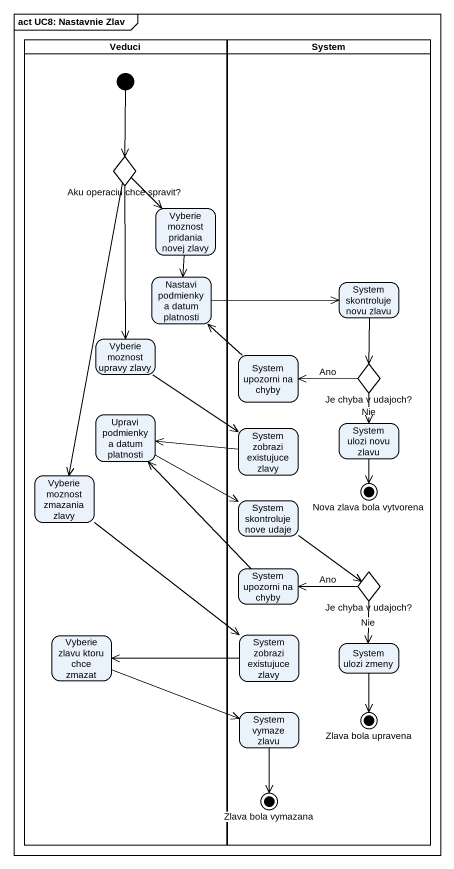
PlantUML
@startuml
mainframe act UC8: Nastavnie Zlav
hide empty description
state Veduci <<partition>> {
  state "Aku operaciu chce spravit?" as Aku_operaciu_chce_spravit <<choice>>
  state "Vyberie moznost pridania novej zlavy" as Vyberie_moznost_pridania
  state "Nastavi podmienky a datum platnosti" as Nastavi_podmienky_a_datum
  state "Vyberie moznost upravy zlavy" as Vyberie_moznost_upravy_zlavy
  state "Upravi podmienky a datum platnosti" as Upravi_podmienky_a_datum
  state "Vyberie moznost zmazania zlavy" as Vyberie_moznost_zmazania
  state "Vyberie zlavu ktoru chce zmazat" as Vyberie_zlavu_ktoru_chce
  [*] --> Aku_operaciu_chce_spravit
}
state System <<partition>> {
  state "System skontroluje novu zlavu" as System_skontroluje_novu
  state "System upozorni na chyby" as System_upozorni_na_chyby
  state "Je chyba v udajoch?" as Je_chyba_v_udajoch <<choice>>
  state "System ulozi novu zlavu" as System_ulozi_novu_zlavu
  state "System zobrazi existujuce zlavy" as System_zobrazi_existujuce
  state "System skontroluje nove udaje" as System_skontroluje_nove
  state "Nova zlava bola vytvorena" as Nova_zlava_bola_vytvorena <<end>>
  state "System upozorni na chyby" as System_upozorni_na_chyby_2
  state "Je chyba v udajoch?" as Je_chyba_v_udajoch_2 <<choice>>
  state "System zobrazi existujuce zlavy" as System_zobrazi_existujuce_2
  state "System ulozi zmeny" as System_ulozi_zmeny
  state "System vymaze zlavu" as System_vymaze_zlavu
  state "Zlava bola upravena" as Zlava_bola_upravena <<end>>
  state "Zlava bola vymazana" as Zlava_bola_vymazana <<end>>
}
Aku_operaciu_chce_spravit --> Vyberie_moznost_pridania
Aku_operaciu_chce_spravit --> Vyberie_moznost_upravy_zlavy
Aku_operaciu_chce_spravit --> Vyberie_moznost_zmazania
Vyberie_moznost_pridania --> Nastavi_podmienky_a_datum
Nastavi_podmienky_a_datum -right-> System_skontroluje_novu
System_skontroluje_novu --> Je_chyba_v_udajoch
Vyberie_moznost_upravy_zlavy --> System_zobrazi_existujuce
System_upozorni_na_chyby -up-> Nastavi_podmienky_a_datum
Je_chyba_v_udajoch -left-> System_upozorni_na_chyby : Ano
Je_chyba_v_udajoch --> System_ulozi_novu_zlavu : Nie
Upravi_podmienky_a_datum -right-> System_skontroluje_nove
System_ulozi_novu_zlavu --> Nova_zlava_bola_vytvorena
System_zobrazi_existujuce -left-> Upravi_podmienky_a_datum
Vyberie_moznost_zmazania --> System_zobrazi_existujuce_2
System_skontroluje_nove --> Je_chyba_v_udajoch_2
System_upozorni_na_chyby_2 -up-> Upravi_podmienky_a_datum
Je_chyba_v_udajoch_2 -left-> System_upozorni_na_chyby_2 : Ano
Je_chyba_v_udajoch_2 --> System_ulozi_zmeny : Nie
Vyberie_zlavu_ktoru_chce -right-> System_vymaze_zlavu
System_zobrazi_existujuce_2 -left-> Vyberie_zlavu_ktoru_chce
System_ulozi_zmeny --> Zlava_bola_upravena
System_vymaze_zlavu --> Zlava_bola_vymazana
@enduml
